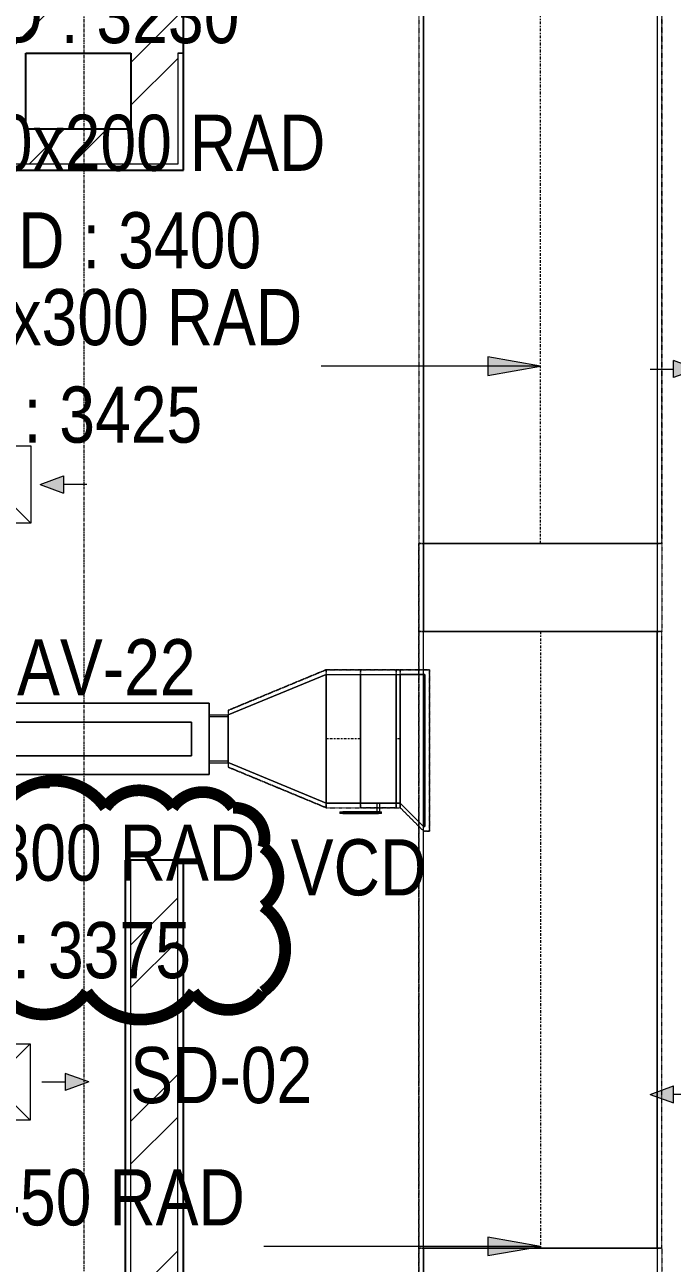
# Model space of a CAD drawing. Header units: inches. Extents: x -83664 to 20107, y -47222 to 19398.
# Drawn here: x -18227 to -15457, y -15362 to -10068 of the extents above; entities that cross this region are included whole.
import ezdxf

# ---------------------------------------------------------------- set-up
doc = ezdxf.new("R2010")
doc.units = ezdxf.units.IN
doc.header["$MEASUREMENT"] = 0
for name, pattern in [('Center', [29.999999, 12, -6, 6, -6]), ('Grid Line', [22.225, 12.7, -3.175, 3.175, -3.175]), ('Hidden 0_50', [1.0584, 0.5292, -0.5292])]:
    doc.linetypes.add(name, pattern=pattern)
for name, color, linetype, lineweight in [('A-DETL-GENF', 7, 'Continuous', 9), ('A-WALL', 7, 'Continuous', 9), ('A-WALL-PATT', 7, 'Continuous', 25), ('G-ANNO-TEXT', 7, 'Continuous', 9), ('M-EQPM', 7, 'Continuous', 18), ('M-HVAC-CDFF', 7, 'Continuous', 9), ('M-HVAC-DUCT-CNTR', 7, 'Center', 9), ('M-HVAC-DUCT-IDEN', 7, 'Continuous', 18), ('S-GRID', 7, 'Continuous', 9)]:
    doc.layers.add(name, color=color, linetype=linetype, lineweight=lineweight)
doc.layers.add('M-HVAC-DUCT', color=7, linetype='Continuous', lineweight=9, true_color=0xffe97f)
doc.styles.add('Arial Narrow_21', font='ARIALN.TTF', dxfattribs={"height": 240})
pattern_1 = [(45, (0, 0), (-377.1708, 377.1708), []), (45, (0, 571.5), (-377.1708, 377.1708), [])]

# ---------------------------------------------------------------- blocks, each defined once
blk = doc.blocks.new('M_Rectangular Tap - Beveled - Standard-8193913-FIRST FLOOR AC CONDITIONING LAYOUT - PART A')
at = {"layer": 'M-HVAC-DUCT', "color": 6, "true_color": 0xff00ff}
for p, q in [((100, 275), (-6.096, 275)), ((-6.096, 275), (100, 275)), ((-6.096, 275), (-6.096, -375)), ((-6.096, -375), (-6.096, 275)), ((100, 275), (100, -275)), ((100, -275), (100, 275)), ((0, -375), (100, -275)), ((0, -375), (100, -275)), ((-6.096, -375), (0, -375)), ((0, -375), (-6.096, -375))]:
    blk.add_line(p, q, dxfattribs=at)
blk = doc.blocks.new('GCE-AT-Return Air Rectangular Diffuser - 230x230-7597546-FIRST FLOOR AC CONDITIONING LAYOUT - PART A')
at = {"layer": 'A-DETL-GENF', "true_color": 0xff00ff}
for points in [[(0, 205), (36.4, 305), (-36.4, 305)], [(-305, -36.4), (-205, 0), (-305, 36.4)], [(305, -36.4), (305, 36.4), (205, 0)], [(36.4, -305), (0, -205), (-36.4, -305)]]:
    blk.add_hatch(color=6, dxfattribs=at).paths.add_polyline_path(points)
at = {"layer": 'A-DETL-GENF', "color": 6, "true_color": 0xff00ff}
for p, q in [((0, 405), (0, 305)), ((0, 205), (-36.4, 305)), ((-36.4, 305), (36.4, 305)), ((0, 205), (36.4, 305)), ((-165, 165), (165, 165)), ((-165, -165), (-165, 165)), ((-165, 165), (165, -165)), ((165, 165), (165, -165)), ((-205, 0), (-305, 36.4)), ((-305, -36.4), (-305, 36.4)), ((205, 0), (305, 36.4)), ((305, 36.4), (305, -36.4)), ((405, 0), (305, 0)), ((-405, 0), (-305, 0)), ((-205, 0), (-305, -36.4)), ((205, 0), (305, -36.4)), ((165, -165), (-165, -165)), ((0, -205), (-36.4, -305)), ((0, -205), (36.4, -305)), ((-36.4, -305), (36.4, -305)), ((0, -405), (0, -305))]:
    blk.add_line(p, q, dxfattribs=at)
blk = doc.blocks.new('CAV - CAV-02-9301371-FIRST FLOOR AC CONDITIONING LAYOUT - PART A')
at = {"layer": 'M-EQPM', "color": 6, "true_color": 0xff00ff}
for p, q in [((500, 152.5), (-500, 152.5)), ((-500, 152.5), (-500, -152.5)), ((-500, -152.5), (-500, 152.5)), ((-500, 152.5), (500, 152.5)), ((500, -152.5), (500, 152.5)), ((500, 152.5), (500, -152.5)), ((-500, 101.5), (-581.8, 101.5)), ((-581.8, 101.5), (-581.8, -101.5)), ((-581.8, 101.5), (-581.8, -101.5)), ((-500, 94.8), (-581.8, 94.8)), ((-581.8, -93.2), (-581.8, 94.8)), ((-581.8, -93.2), (-581.8, 94.8)), ((-500, -101.5), (-500, 101.5)), ((-500, -101.5), (-500, 101.5)), ((-500, 94.8), (-500, -93.2)), ((-500, 94.8), (-500, -93.2)), ((-425, -72.8), (-425, 72.3)), ((-425, 72.3), (425, 72.3)), ((425, 72.3), (-425, 72.3)), ((-425, 72.3), (-425, -72.8)), ((425, 72.3), (425, -72.8)), ((425, -72.8), (425, 72.3)), ((581.8, 101.5), (500, 101.5)), ((500, 101.5), (500, -101.5)), ((500, 101.5), (500, -101.5)), ((581.8, 94.8), (500, 94.8)), ((500, -93.2), (500, 94.8)), ((500, -93.2), (500, 94.8)), ((581.8, -101.5), (581.8, 101.5)), ((581.8, -101.5), (581.8, 101.5)), ((581.8, 94.8), (581.8, -93.2)), ((581.8, 94.8), (581.8, -93.2)), ((-581.8, -93.2), (-500, -93.2)), ((-581.8, -101.5), (-500, -101.5)), ((425, -72.8), (-425, -72.8)), ((-425, -72.8), (425, -72.8)), ((500, -93.2), (581.8, -93.2)), ((500, -101.5), (581.8, -101.5)), ((-500, -152.5), (500, -152.5)), ((500, -152.5), (-500, -152.5)), ((-183.8, -152.5), (-403.8, -152.5)), ((-403.8, -152.5), (-183.8, -152.5)), ((-403.8, -152.5), (-403.8, -207.2)), ((-403.8, -152.5), (-403.8, -207.2)), ((-183.8, -207.2), (-183.8, -152.5)), ((-183.8, -152.5), (-183.8, -207.2)), ((-183.8, -207.2), (-403.8, -207.2)), ((-403.8, -207.2), (-183.8, -207.2))]:
    blk.add_line(p, q, dxfattribs=at)
blk = doc.blocks.new('GCE-AT-Supply Air Rectangular Diffuser - 225x225-V55-FIRST FLOOR AC CONDITIONING LAYOUT - PART A')
at = {"layer": 'A-DETL-GENF', "true_color": 0xff7f00}
for points in [[(36.4, 312.5), (0, 412.5), (-36.4, 312.5)], [(-312.5, 36.4), (-412.5, 0), (-312.5, -36.4)], [(412.5, 0), (312.5, 36.4), (312.5, -36.4), (338.5, -26.9)], [(36.4, -312.5), (-36.4, -312.5), (0, -412.5)]]:
    blk.add_hatch(color=30, dxfattribs=at).paths.add_polyline_path(points)
at = {"layer": 'A-DETL-GENF', "color": 30, "true_color": 0xff7f00}
for p, q in [((0, 412.5), (-36.4, 312.5)), ((0, 412.5), (36.4, 312.5)), ((-36.4, 312.5), (36.4, 312.5)), ((0, 212.5), (0, 312.5)), ((-162.5, -162.5), (162.5, 162.5)), ((-162.5, 162.5), (162.5, -162.5)), ((-162.5, -162.5), (-162.5, 162.5)), ((-162.5, 162.5), (162.5, 162.5)), ((162.5, 162.5), (162.5, -162.5)), ((-412.5, 0), (-312.5, 36.4)), ((-312.5, -36.4), (-312.5, 36.4)), ((212.5, 0), (312.5, 0)), ((312.5, 36.4), (312.5, -36.4)), ((412.5, 0), (312.5, 36.4)), ((-412.5, 0), (-312.5, -36.4)), ((-212.5, 0), (-312.5, 0)), ((412.5, 0), (312.5, -36.4)), ((162.5, -162.5), (-162.5, -162.5)), ((0, -212.5), (0, -312.5)), ((36.4, -312.5), (-36.4, -312.5)), ((0, -412.5), (-36.4, -312.5)), ((0, -412.5), (36.4, -312.5))]:
    blk.add_line(p, q, dxfattribs=at)
blk = doc.blocks.new('GCE-AT-Return Air Rectangular Diffuser - 230x230-V40-FIRST FLOOR AC CONDITIONING LAYOUT - PART A')
at = {"layer": 'A-DETL-GENF', "true_color": 0xff00ff}
for points in [[(0, 205), (36.4, 305), (-36.4, 305)], [(-305, -36.4), (-205, 0), (-305, 36.4)], [(305, -36.4), (305, 36.4), (205, 0)], [(36.4, -305), (0, -205), (-36.4, -305)]]:
    blk.add_hatch(color=6, dxfattribs=at).paths.add_polyline_path(points)
at = {"layer": 'A-DETL-GENF', "color": 6, "true_color": 0xff00ff}
for p, q in [((0, 405), (0, 305)), ((0, 205), (-36.4, 305)), ((-36.4, 305), (36.4, 305)), ((0, 205), (36.4, 305)), ((-165, 165), (165, 165)), ((-165, -165), (-165, 165)), ((-165, 165), (165, -165)), ((165, 165), (165, -165)), ((-205, 0), (-305, 36.4)), ((-305, -36.4), (-305, 36.4)), ((205, 0), (305, 36.4)), ((305, 36.4), (305, -36.4)), ((405, 0), (305, 0)), ((-405, 0), (-305, 0)), ((-205, 0), (-305, -36.4)), ((205, 0), (305, -36.4)), ((165, -165), (-165, -165)), ((0, -205), (-36.4, -305)), ((0, -205), (36.4, -305)), ((-36.4, -305), (36.4, -305)), ((0, -405), (0, -305))]:
    blk.add_line(p, q, dxfattribs=at)
blk = doc.blocks.new('TEMW-ME-DMP-Volume Control Damper - Standard-V140-FIRST FLOOR AC CONDITIONING LAYOUT - PART A')
at = {"layer": 'M-HVAC-DUCT', "color": 6, "true_color": 0xff00ff}
for p, q in [((-165.1, 313.1), (-165.1, 319.45)), ((-152.4, 319.45), (-165.1, 319.45)), ((0, 319.45), (-152.4, 319.45)), ((-152.4, 319.45), (0, 319.45)), ((12.7, 319.45), (0, 319.45)), ((12.7, 319.45), (12.7, 313.1)), ((-165.1, 313.1), (-152.4, 313.1)), ((0, 313.1), (-152.4, 313.1)), ((-152.4, 313.1), (0, 313.1)), ((-76.2, 275), (-76.2, -275)), ((-76.2, -275), (-76.2, 275)), ((76.2, 275), (-76.2, 275)), ((-76.2, 275), (76.2, 275)), ((-76.2, 275), (76.2, 275)), ((-6.35, 275), (-6.35, 313.1)), ((6.35, 313.1), (-6.35, 313.1)), ((6.35, 313.1), (-6.35, 313.1)), ((-6.35, 275), (6.35, 275)), ((-6.35, 275), (6.35, 275)), ((0, 313.1), (12.7, 313.1)), ((6.35, 313.1), (6.35, 275)), ((76.2, 275), (76.2, -275)), ((76.2, -275), (76.2, 275)), ((-76.2, -275), (76.2, -275)), ((-76.2, -275), (76.2, -275)), ((-76.2, -275), (76.2, -275))]:
    blk.add_line(p, q, dxfattribs=at)
blk = doc.blocks.new('M_Rectangular Transition - Length - Standard-9024966-FIRST FLOOR AC CONDITIONING LAYOUT - PART A')
at = {"layer": 'M-HVAC-DUCT', "color": 6, "true_color": 0xff00ff}
for p, q in [((0, 500), (0, -500)), ((0, 500), (375, 500)), ((0, 500), (375, 500)), ((0, -500), (0, 500)), ((375, -500), (375, 500)), ((375, 500), (375, -500)), ((0, -500), (375, -500)), ((375, -500), (0, -500))]:
    blk.add_line(p, q, dxfattribs=at)
blk = doc.blocks.new('M_Rectangular Transition - Length - Standard-9024963-FIRST FLOOR AC CONDITIONING LAYOUT - PART A')
at = {"layer": 'M-HVAC-DUCT', "color": 6, "true_color": 0xff00ff}
for p, q in [((0, 500), (0, -500)), ((0, 500), (375, 500)), ((0, 500), (375, 500)), ((0, -500), (0, 500)), ((375, -500), (375, 500)), ((375, 500), (375, -500)), ((0, -500), (375, -500)), ((375, -500), (0, -500))]:
    blk.add_line(p, q, dxfattribs=at)
blk = doc.blocks.new('M_Rectangular to Round Transition - Angle - 45 Degree-9301374-FIRST FLOOR AC CONDITIONING LAYOUT - PART A')
at = {"layer": 'M-HVAC-DUCT', "color": 6, "true_color": 0xff00ff}
for p, q in [((0, 275), (418.9, 101.5)), ((418.9, 101.5), (0, 275)), ((0, 275), (0, -275)), ((0, -275), (0, 275)), ((418.9, 0), (418.9, 101.5)), ((418.9, 0), (418.9, 101.5)), ((418.9, -101.5), (418.9, 0)), ((418.9, -101.5), (418.9, 0)), ((0, -275), (418.9, -101.5)), ((418.9, -101.5), (0, -275))]:
    blk.add_line(p, q, dxfattribs=at)
blk = doc.blocks.new('TEMW-SMBZ-HO-BM-HVAC-00002_rvt-1-FIRST FLOOR AC CONDITIONING LAYOUT - PART A')
at = {"layer": 'M-HVAC-DUCT', "color": 6, "linetype": 'Hidden 0_50', "true_color": 0xff00ff}
for p, q in [((134915.8, 89531.7), (134915.8, 86086.1)), ((134915.8, 89531.7), (134915.8, 86086.1)), ((135955.8, 86086.1), (135955.8, 89531.7)), ((135955.8, 89531.7), (135955.8, 86086.1)), ((135955.8, 86086.1), (134915.8, 86086.1)), ((134915.8, 86086.1), (135955.8, 86086.1)), ((134915.8, 86086.1), (134915.8, 85711.1)), ((134915.8, 85711.1), (134915.8, 86086.1)), ((135955.8, 86086.1), (134915.8, 86086.1)), ((134915.8, 86086.1), (135955.8, 86086.1)), ((135955.8, 86086.1), (135955.8, 85711.1)), ((135955.8, 86086.1), (135955.8, 85711.1)), ((134915.8, 85711.1), (135955.8, 85711.1)), ((135955.8, 85711.1), (134915.8, 85711.1)), ((134915.8, 85711.1), (134915.8, 83075)), ((134915.8, 83075), (134915.8, 85711.1)), ((134915.8, 85711.1), (135955.8, 85711.1)), ((135955.8, 85711.1), (134915.8, 85711.1)), ((135955.8, 83075), (135955.8, 85711.1)), ((135955.8, 83075), (135955.8, 85711.1)), ((134519.5, 85547), (134100.6, 85373.5)), ((134100.6, 85373.5), (134519.5, 85547)), ((134519.5, 85547), (134519.5, 84957)), ((134519.5, 84957), (134519.5, 85547)), ((134666.6, 85547), (134519.5, 85547)), ((134519.5, 85547), (134666.6, 85547)), ((134519.5, 85547), (134519.5, 84957)), ((134519.5, 84957), (134519.5, 85547)), ((134819, 85547), (134666.6, 85547)), ((134666.6, 85547), (134666.6, 84957)), ((134666.6, 84957), (134666.6, 85547)), ((134666.6, 85547), (134819, 85547)), ((134666.6, 85547), (134666.6, 84957)), ((134666.6, 84957), (134666.6, 85547)), ((134819, 85547), (134819, 84957)), ((134819, 84957), (134819, 85547)), ((134835.8, 85547), (134819, 85547)), ((134819, 85547), (134835.8, 85547)), ((134819, 84957), (134819, 85547)), ((134819, 85547), (134819, 84957)), ((134835.8, 85547), (134961.9, 85547)), ((134835.8, 84957), (134835.8, 85547)), ((134835.8, 85547), (134835.8, 84957)), ((134961.9, 85547), (134835.8, 85547)), ((134835.8, 85547), (134835.8, 84957)), ((134835.8, 84957), (134835.8, 85547)), ((134961.9, 85547), (134961.9, 84857)), ((134961.9, 84857), (134961.9, 85547)), ((134100.6, 85373.5), (134100.6, 85252)), ((134100.6, 85373.5), (134100.6, 85252)), ((134100.6, 85252), (134100.6, 85130.5)), ((134100.6, 85252), (134100.6, 85130.5)), ((134519.5, 84957), (134100.6, 85130.5)), ((134100.6, 85130.5), (134519.5, 84957)), ((134519.5, 84957), (134666.6, 84957)), ((134519.5, 84957), (134666.6, 84957)), ((134666.6, 84957), (134819, 84957)), ((134819, 84957), (134666.6, 84957)), ((134819, 84957), (134835.8, 84957)), ((134819, 84957), (134835.8, 84957)), ((134935.8, 84857), (134835.8, 84957)), ((134835.8, 84957), (134935.8, 84857)), ((134961.9, 84857), (134935.8, 84857)), ((134935.8, 84857), (134961.9, 84857)), ((134915.8, 83075), (135955.8, 83075)), ((135955.8, 83075), (134915.8, 83075)), ((134915.8, 83075), (134915.8, 82700)), ((134915.8, 82700), (134915.8, 83075)), ((135955.8, 83075), (134915.8, 83075)), ((134915.8, 83075), (135955.8, 83075)), ((135955.8, 83075), (135955.8, 82700)), ((135955.8, 83075), (135955.8, 82700))]:
    blk.add_line(p, q, dxfattribs=at)
at = {"layer": 'M-HVAC-DUCT', "color": 6, "true_color": 0xff00ff}
for p, q in [((134935.8, 86086.1), (134935.8, 89531.7)), ((134935.8, 89531.7), (134935.8, 86086.1)), ((135935.8, 89531.7), (135935.8, 86086.1)), ((135935.8, 89531.7), (135935.8, 86086.1)), ((134935.8, 86086.1), (135935.8, 86086.1)), ((135935.8, 86086.1), (134935.8, 86086.1)), ((135935.8, 85711.1), (134935.8, 85711.1)), ((134935.8, 85711.1), (135935.8, 85711.1)), ((134935.8, 83075), (134935.8, 85711.1)), ((134935.8, 83075), (134935.8, 85711.1)), ((135935.8, 85711.1), (135935.8, 83075)), ((135935.8, 83075), (135935.8, 85711.1)), ((134519.5, 84977), (134519.5, 85527)), ((134519.5, 85527), (134519.5, 84977)), ((134519.5, 85527), (134666.6, 85527)), ((134519.5, 85527), (134666.6, 85527)), ((134666.6, 84977), (134666.6, 85527)), ((134666.6, 85527), (134666.6, 84977)), ((134819, 84977), (134819, 85527)), ((134819, 85527), (134819, 84977)), ((134819, 85527), (134835.8, 85527)), ((134819, 85527), (134835.8, 85527)), ((134835.8, 84977), (134835.8, 85527)), ((134835.8, 85527), (134835.8, 84977)), ((134935.8, 85527), (134935.8, 84877)), ((134935.8, 85527), (134941.9, 85527)), ((134941.9, 85527), (134935.8, 85527)), ((134935.8, 84877), (134935.8, 85527)), ((134941.9, 85527), (134941.9, 84877)), ((134941.9, 84877), (134941.9, 85527)), ((134666.6, 84977), (134519.5, 84977)), ((134519.5, 84977), (134666.6, 84977)), ((134835.8, 84977), (134819, 84977)), ((134819, 84977), (134835.8, 84977)), ((134941.9, 84877), (134935.8, 84877)), ((134935.8, 84877), (134941.9, 84877)), ((135935.8, 83075), (134935.8, 83075)), ((134935.8, 83075), (135935.8, 83075))]:
    blk.add_line(p, q, dxfattribs=at)
at = {"layer": 'M-HVAC-DUCT-CNTR', "color": 6, "true_color": 0xff00ff}
for p, q in [((135435.8, 86086.1), (135435.8, 89531.7)), ((135435.8, 85711.1), (135435.8, 83075)), ((134666.6, 85252), (134519.5, 85252)), ((134835.8, 85252), (134819, 85252))]:
    blk.add_line(p, q, dxfattribs=at)
at = {"layer": 'M-EQPM', "color": 6, "linetype": 'Hidden 0_50', "lineweight": 9, "true_color": 0xff00ff}
blk.add_blockref('CAV - CAV-02-9301371-FIRST FLOOR AC CONDITIONING LAYOUT - PART A', (133518.8, 85251.2), dxfattribs=at)
at = {"layer": 'M-HVAC-CDFF', "color": 6, "linetype": 'Hidden 0_50', "lineweight": 9, "true_color": 0xff00ff}
for name, p in [('GCE-AT-Return Air Rectangular Diffuser - 230x230-V40-FIRST FLOOR AC CONDITIONING LAYOUT - PART A', (136310.2, 86831.9)), ('GCE-AT-Return Air Rectangular Diffuser - 230x230-7597546-FIRST FLOOR AC CONDITIONING LAYOUT - PART A', (133090.6, 86338.8)), ('GCE-AT-Supply Air Rectangular Diffuser - 225x225-V55-FIRST FLOOR AC CONDITIONING LAYOUT - PART A', (133091, 83784.7)), ('GCE-AT-Supply Air Rectangular Diffuser - 225x225-V55-FIRST FLOOR AC CONDITIONING LAYOUT - PART A', (136317.7, 83731.4))]:
    blk.add_blockref(name, p, dxfattribs=at)
at = {"layer": 'M-HVAC-DUCT', "color": 6, "linetype": 'Hidden 0_50', "lineweight": 9, "true_color": 0xff00ff}
for name, p, rotation in [('M_Rectangular Transition - Length - Standard-9024963-FIRST FLOOR AC CONDITIONING LAYOUT - PART A', (135435.8, 86086.1), 269.9999978506085), ('M_Rectangular to Round Transition - Angle - 45 Degree-9301374-FIRST FLOOR AC CONDITIONING LAYOUT - PART A', (134519.5, 85252), 180), ('M_Rectangular Transition - Length - Standard-9024966-FIRST FLOOR AC CONDITIONING LAYOUT - PART A', (135435.8, 83075), 270)]:
    blk.add_blockref(name, p, dxfattribs=dict(at, rotation=rotation))
at = {"layer": 'M-HVAC-DUCT', "color": 6, "linetype": 'Hidden 0_50', "lineweight": 9, "true_color": 0xff00ff, "extrusion": (0, 0, -1), "rotation": 180}
blk.add_blockref('TEMW-ME-DMP-Volume Control Damper - Standard-V140-FIRST FLOOR AC CONDITIONING LAYOUT - PART A', (-134742.8, 85252), dxfattribs=at)
at = {"layer": 'M-HVAC-DUCT', "color": 6, "linetype": 'Hidden 0_50', "lineweight": 9, "true_color": 0xff00ff, "extrusion": (0, 0, -1)}
blk.add_blockref('M_Rectangular Tap - Beveled - Standard-8193913-FIRST FLOOR AC CONDITIONING LAYOUT - PART A', (-134935.8, 85252), dxfattribs=at)
blk = doc.blocks.new('TEMW-SMBZ-HO-BM-HVAC-00002_rvt-2-FIRST FLOOR AC CONDITIONING LAYOUT - PART A')
at = {"layer": 'M-HVAC-DUCT', "color": 6, "linetype": 'Hidden 0_50', "true_color": 0xff00ff}
for p, q in [((134915.8, 89531.7), (134915.8, 86086.1)), ((134915.8, 89531.7), (134915.8, 86086.1)), ((135955.8, 86086.1), (135955.8, 89531.7)), ((135955.8, 89531.7), (135955.8, 86086.1)), ((135955.8, 86086.1), (134915.8, 86086.1)), ((134915.8, 86086.1), (135955.8, 86086.1)), ((134915.8, 86086.1), (134915.8, 85711.1)), ((134915.8, 85711.1), (134915.8, 86086.1)), ((135955.8, 86086.1), (134915.8, 86086.1)), ((134915.8, 86086.1), (135955.8, 86086.1)), ((135955.8, 86086.1), (135955.8, 85711.1)), ((135955.8, 86086.1), (135955.8, 85711.1)), ((134915.8, 85711.1), (135955.8, 85711.1)), ((135955.8, 85711.1), (134915.8, 85711.1)), ((134915.8, 85711.1), (134915.8, 83075)), ((134915.8, 83075), (134915.8, 85711.1)), ((134915.8, 85711.1), (135955.8, 85711.1)), ((135955.8, 85711.1), (134915.8, 85711.1)), ((135955.8, 83075), (135955.8, 85711.1)), ((135955.8, 83075), (135955.8, 85711.1)), ((134519.5, 85547), (134100.6, 85373.5)), ((134100.6, 85373.5), (134519.5, 85547)), ((134519.5, 85547), (134519.5, 84957)), ((134519.5, 84957), (134519.5, 85547)), ((134666.6, 85547), (134519.5, 85547)), ((134519.5, 85547), (134666.6, 85547)), ((134519.5, 85547), (134519.5, 84957)), ((134519.5, 84957), (134519.5, 85547)), ((134819, 85547), (134666.6, 85547)), ((134666.6, 85547), (134666.6, 84957)), ((134666.6, 84957), (134666.6, 85547)), ((134666.6, 85547), (134819, 85547)), ((134666.6, 85547), (134666.6, 84957)), ((134666.6, 84957), (134666.6, 85547)), ((134819, 85547), (134819, 84957)), ((134819, 84957), (134819, 85547)), ((134835.8, 85547), (134819, 85547)), ((134819, 85547), (134835.8, 85547)), ((134819, 84957), (134819, 85547)), ((134819, 85547), (134819, 84957)), ((134835.8, 85547), (134961.9, 85547)), ((134835.8, 84957), (134835.8, 85547)), ((134835.8, 85547), (134835.8, 84957)), ((134961.9, 85547), (134835.8, 85547)), ((134835.8, 85547), (134835.8, 84957)), ((134835.8, 84957), (134835.8, 85547)), ((134961.9, 85547), (134961.9, 84857)), ((134961.9, 84857), (134961.9, 85547)), ((134100.6, 85373.5), (134100.6, 85252)), ((134100.6, 85373.5), (134100.6, 85252)), ((134100.6, 85252), (134100.6, 85130.5)), ((134100.6, 85252), (134100.6, 85130.5)), ((134519.5, 84957), (134100.6, 85130.5)), ((134100.6, 85130.5), (134519.5, 84957)), ((134519.5, 84957), (134666.6, 84957)), ((134519.5, 84957), (134666.6, 84957)), ((134666.6, 84957), (134819, 84957)), ((134819, 84957), (134666.6, 84957)), ((134819, 84957), (134835.8, 84957)), ((134819, 84957), (134835.8, 84957)), ((134935.8, 84857), (134835.8, 84957)), ((134835.8, 84957), (134935.8, 84857)), ((134961.9, 84857), (134935.8, 84857)), ((134935.8, 84857), (134961.9, 84857)), ((134915.8, 83075), (135955.8, 83075)), ((135955.8, 83075), (134915.8, 83075)), ((134915.8, 83075), (134915.8, 82700)), ((134915.8, 82700), (134915.8, 83075)), ((135955.8, 83075), (134915.8, 83075)), ((134915.8, 83075), (135955.8, 83075)), ((135955.8, 83075), (135955.8, 82700)), ((135955.8, 83075), (135955.8, 82700))]:
    blk.add_line(p, q, dxfattribs=at)
at = {"layer": 'M-HVAC-DUCT', "color": 6, "true_color": 0xff00ff}
for p, q in [((134935.8, 86086.1), (134935.8, 89531.7)), ((134935.8, 89531.7), (134935.8, 86086.1)), ((135935.8, 89531.7), (135935.8, 86086.1)), ((135935.8, 89531.7), (135935.8, 86086.1)), ((134935.8, 86086.1), (135935.8, 86086.1)), ((135935.8, 86086.1), (134935.8, 86086.1)), ((135935.8, 85711.1), (134935.8, 85711.1)), ((134935.8, 85711.1), (135935.8, 85711.1)), ((134935.8, 83075), (134935.8, 85711.1)), ((134935.8, 83075), (134935.8, 85711.1)), ((135935.8, 85711.1), (135935.8, 83075)), ((135935.8, 83075), (135935.8, 85711.1)), ((134519.5, 84977), (134519.5, 85527)), ((134519.5, 85527), (134519.5, 84977)), ((134519.5, 85527), (134666.6, 85527)), ((134519.5, 85527), (134666.6, 85527)), ((134666.6, 84977), (134666.6, 85527)), ((134666.6, 85527), (134666.6, 84977)), ((134819, 84977), (134819, 85527)), ((134819, 85527), (134819, 84977)), ((134819, 85527), (134835.8, 85527)), ((134819, 85527), (134835.8, 85527)), ((134835.8, 84977), (134835.8, 85527)), ((134835.8, 85527), (134835.8, 84977)), ((134935.8, 85527), (134935.8, 84877)), ((134935.8, 85527), (134941.9, 85527)), ((134941.9, 85527), (134935.8, 85527)), ((134935.8, 84877), (134935.8, 85527)), ((134941.9, 85527), (134941.9, 84877)), ((134941.9, 84877), (134941.9, 85527)), ((134666.6, 84977), (134519.5, 84977)), ((134519.5, 84977), (134666.6, 84977)), ((134835.8, 84977), (134819, 84977)), ((134819, 84977), (134835.8, 84977)), ((134941.9, 84877), (134935.8, 84877)), ((134935.8, 84877), (134941.9, 84877)), ((135935.8, 83075), (134935.8, 83075)), ((134935.8, 83075), (135935.8, 83075))]:
    blk.add_line(p, q, dxfattribs=at)
at = {"layer": 'M-HVAC-DUCT-CNTR', "color": 6, "true_color": 0xff00ff}
for p, q in [((135435.8, 86086.1), (135435.8, 89531.7)), ((135435.8, 85711.1), (135435.8, 83075)), ((134666.6, 85252), (134519.5, 85252)), ((134835.8, 85252), (134819, 85252))]:
    blk.add_line(p, q, dxfattribs=at)
at = {"layer": 'M-EQPM', "color": 6, "linetype": 'Hidden 0_50', "lineweight": 9, "true_color": 0xff00ff}
blk.add_blockref('CAV - CAV-02-9301371-FIRST FLOOR AC CONDITIONING LAYOUT - PART A', (133518.8, 85251.2), dxfattribs=at)
at = {"layer": 'M-HVAC-CDFF', "color": 6, "linetype": 'Hidden 0_50', "lineweight": 9, "true_color": 0xff00ff}
for name, p in [('GCE-AT-Return Air Rectangular Diffuser - 230x230-V40-FIRST FLOOR AC CONDITIONING LAYOUT - PART A', (136310.2, 86831.9)), ('GCE-AT-Return Air Rectangular Diffuser - 230x230-7597546-FIRST FLOOR AC CONDITIONING LAYOUT - PART A', (133090.6, 86338.8)), ('GCE-AT-Supply Air Rectangular Diffuser - 225x225-V55-FIRST FLOOR AC CONDITIONING LAYOUT - PART A', (133091, 83784.7)), ('GCE-AT-Supply Air Rectangular Diffuser - 225x225-V55-FIRST FLOOR AC CONDITIONING LAYOUT - PART A', (136317.7, 83731.4))]:
    blk.add_blockref(name, p, dxfattribs=at)
at = {"layer": 'M-HVAC-DUCT', "color": 6, "linetype": 'Hidden 0_50', "lineweight": 9, "true_color": 0xff00ff}
for name, p, rotation in [('M_Rectangular Transition - Length - Standard-9024963-FIRST FLOOR AC CONDITIONING LAYOUT - PART A', (135435.8, 86086.1), 269.9999978506085), ('M_Rectangular to Round Transition - Angle - 45 Degree-9301374-FIRST FLOOR AC CONDITIONING LAYOUT - PART A', (134519.5, 85252), 180), ('M_Rectangular Transition - Length - Standard-9024966-FIRST FLOOR AC CONDITIONING LAYOUT - PART A', (135435.8, 83075), 270)]:
    blk.add_blockref(name, p, dxfattribs=dict(at, rotation=rotation))
at = {"layer": 'M-HVAC-DUCT', "color": 6, "linetype": 'Hidden 0_50', "lineweight": 9, "true_color": 0xff00ff, "extrusion": (0, 0, -1), "rotation": 180}
blk.add_blockref('TEMW-ME-DMP-Volume Control Damper - Standard-V140-FIRST FLOOR AC CONDITIONING LAYOUT - PART A', (-134742.8, 85252), dxfattribs=at)
at = {"layer": 'M-HVAC-DUCT', "color": 6, "linetype": 'Hidden 0_50', "lineweight": 9, "true_color": 0xff00ff, "extrusion": (0, 0, -1)}
blk.add_blockref('M_Rectangular Tap - Beveled - Standard-8193913-FIRST FLOOR AC CONDITIONING LAYOUT - PART A', (-134935.8, 85252), dxfattribs=at)
blk = doc.blocks.new('SMBZ_Hospital Arch Model_2026_01_29_rvt-1-FIRST FLOOR AC CONDITIONING LAYOUT - PART A')
at = {"layer": 'A-WALL-PATT', "lineweight": 9, "true_color": 0xbbbbbb}
h = blk.add_hatch(dxfattribs=at)
h.set_pattern_fill('FP_12', color=9, style=0, pattern_type=2)
h.set_pattern_definition(pattern_1)
h.paths.add_polyline_path([(133234.4, 88182.7), (133909.4, 88182.7), (133909.4, 89032.7), (133059.4, 89032.7), (133059.4, 88182.7), (133084.4, 88182.7)])
h = blk.add_hatch(dxfattribs=at)
h.set_pattern_fill('FP_12', color=9, style=0, pattern_type=2)
h.set_pattern_definition(pattern_1)
h.paths.add_polyline_path([(133234.4, 87707.7), (133234.4, 88182.7), (133084.4, 88182.7), (133084.4, 87707.7)])
h = blk.add_hatch(dxfattribs=at)
h.set_pattern_fill('FP_12', color=9, style=0, pattern_type=2)
h.set_pattern_definition(pattern_1)
h.paths.add_polyline_path([(133884.4, 87857.7), (133884.4, 88182.7), (133684.4, 88182.7), (133684.4, 87857.7)])
h = blk.add_hatch(dxfattribs=at)
h.set_pattern_fill('FP_12', color=9, style=0, pattern_type=2)
h.set_pattern_definition(pattern_1)
h.paths.add_polyline_path([(133234.4, 87707.7), (133884.4, 87707.7), (133884.4, 87857.7), (133234.4, 87857.7), (133234.4, 87719.4)])
h = blk.add_hatch(dxfattribs=at)
h.set_pattern_fill('FP_13', color=9, style=0, pattern_type=2)
h.set_pattern_definition([(0, (0, 0), (1219.2, 304.8), [50.292, -864.108, 50.292, -864.108, -4876.8]), (0, (0, 0), (1219.2, 304.8), [-1828.8, 50.292, -1778.508, 50.292, -864.108, -2133.6]), (0, (0, 0), (1219.2, 304.8), [-4572, 50.292, -559.308, 50.292, -1473.708]), (120, (457.2, 152.4), (-873.56454, 903.4582), [50.292, -864.108, 50.292, -864.108, -4876.8]), (120, (457.2, 152.4), (-873.56454, 903.4582), [-1828.8, 50.292, -1778.508, 50.292, -864.108, -2133.6]), (120, (457.2, 152.4), (-873.56454, 903.4582), [-4572, 50.292, -559.308, 50.292, -1473.708]), (240, (609.6, 762), (-345.63546, -1208.2582), [50.292, -864.108, 50.292, -864.108, -4876.8]), (240, (609.6, 762), (-345.63546, -1208.2582), [-1828.8, 50.292, -1778.508, 50.292, -864.108, -2133.6]), (240, (609.6, 762), (-345.63546, -1208.2582), [-4572, 50.292, -559.308, 50.292, -1473.708])])
h.paths.add_polyline_path([(133084.4, 87682.7), (133909.4, 87682.7), (133909.4, 87707.7), (133084.4, 87707.7)])
h = blk.add_hatch(dxfattribs=at)
h.set_pattern_fill('FP_12', color=9, style=0, pattern_type=2)
h.set_pattern_definition(pattern_1)
h.paths.add_polyline_path([(133884.4, 82057.7), (133884.4, 84732.7), (133684.4, 84732.7), (133684.4, 82057.7)])
at = {"layer": 'A-WALL', "color": 9, "lineweight": 25, "true_color": 0xbbbbbb}
for p, q in [((133909.4, 88182.7), (133909.4, 89032.7)), ((133234.4, 88182.7), (133684.4, 88182.7)), ((133234.4, 87857.7), (133234.4, 88182.7)), ((133684.4, 88182.7), (133684.4, 87857.7)), ((133909.4, 87857.7), (133909.4, 88182.7)), ((133684.4, 87857.7), (133234.4, 87857.7)), ((133909.4, 87707.7), (133909.4, 87857.7)), ((133084.4, 87682.7), (133234.4, 87682.7)), ((133234.4, 87682.7), (133909.4, 87682.7)), ((133909.4, 87682.7), (133909.4, 87707.7)), ((133659.4, 84732.7), (133659.4, 82082.7)), ((133909.4, 84732.7), (133659.4, 84732.7)), ((133909.4, 82082.7), (133909.4, 84732.7))]:
    blk.add_line(p, q, dxfattribs=at)
at = {"layer": 'A-WALL', "color": 9, "true_color": 0xbbbbbb}
for p, q in [((133909.4, 89032.7), (133909.4, 88182.7)), ((133684.4, 88182.7), (133234.4, 88182.7)), ((133234.4, 87857.7), (133234.4, 88182.7)), ((133684.4, 88182.7), (133684.4, 87857.7)), ((133884.4, 88182.7), (133909.4, 88182.7)), ((133909.4, 88182.7), (133884.4, 88182.7)), ((133884.4, 88182.7), (133884.4, 87857.7)), ((133909.4, 87857.7), (133909.4, 88182.7)), ((133684.4, 87857.7), (133234.4, 87857.7)), ((133884.4, 87857.7), (133884.4, 87707.7)), ((133909.4, 87857.7), (133909.4, 87682.7)), ((133234.4, 87682.7), (133059.4, 87682.7)), ((133234.4, 87707.7), (133084.4, 87707.7)), ((133884.4, 87707.7), (133234.4, 87707.7)), ((133234.4, 87682.7), (133909.4, 87682.7)), ((133659.4, 84732.7), (133659.4, 82082.7)), ((133659.4, 84732.7), (133909.4, 84732.7)), ((133684.4, 82082.7), (133684.4, 84732.7)), ((133884.4, 82082.7), (133884.4, 84732.7)), ((133909.4, 82082.7), (133909.4, 84732.7))]:
    blk.add_line(p, q, dxfattribs=at)

msp = doc.modelspace()

# ---------------------------------------------------------------- hatches: boundary and pattern name
at = {"layer": 'M-HVAC-DUCT-IDEN', "lineweight": 9}
for points in [[(-16020.9, -11527.4), (-16245.9, -11487.7), (-16245.9, -11567.1)], [(-16020.9, -15290.1), (-16245.9, -15250.4), (-16245.9, -15329.8)]]:
    msp.add_hatch(color=256, dxfattribs=at).paths.add_polyline_path(points)

# ---------------------------------------------------------------- linework, layer by layer
at = {"color": 3, "const_width": 50}
msp.add_lwpolyline([(-19048.7, -13415.2, 0.520567), (-19048.7, -13844.3, 0.520567), (-19036.8, -14202.3, 0.520567), (-18794, -14202.3, 0.520567), (-18332.4, -14202.3, 0.520567), (-17960.6, -14202.3, 0.520567), (-17504.5, -14202.3, 0.520567), (-17208.4, -14202.3, 0.520567), (-17207.1, -13835.9, 0.520567), (-17207.1, -13584, 0.520567), (-17336.2, -13415.2, 0.520567), (-17594.2, -13415.2, 0.520567), (-17881.4, -13415.2, 0.520567), (-18324.3, -13415.2, 0.520567), (-18703.2, -13415.2, 0.520567)], format="xyb", close=True, dxfattribs=at)
at = {"layer": 'M-HVAC-DUCT-IDEN', "lineweight": 9}
for p, q in [((-16020.9, -11527.4), (-16245.9, -11487.7)), ((-16245.9, -11487.7), (-16245.9, -11567.1)), ((-16020.9, -11527.4), (-16958.5, -11527.4)), ((-16245.9, -11567.1), (-16020.9, -11527.4)), ((-16612.4, -15290.1), (-17203.8, -15290.1)), ((-16020.9, -15290.1), (-16612.4, -15290.1)), ((-16020.9, -15290.1), (-16245.9, -15250.4)), ((-16245.9, -15250.4), (-16245.9, -15329.8)), ((-16245.9, -15329.8), (-16020.9, -15290.1))]:
    msp.add_line(p, q, dxfattribs=at)
at = {"layer": 'S-GRID', "color": 254, "linetype": 'Grid Line', "true_color": 0xdcdcdc}
msp.add_line((-17972.3, -44103.7), (-17972.3, 15149.1), dxfattribs=at)

# ---------------------------------------------------------------- block references
at = {"lineweight": 5}
for name in ['SMBZ_Hospital Arch Model_2026_01_29_rvt-1-FIRST FLOOR AC CONDITIONING LAYOUT - PART A', 'TEMW-SMBZ-HO-BM-HVAC-00002_rvt-1-FIRST FLOOR AC CONDITIONING LAYOUT - PART A', 'TEMW-SMBZ-HO-BM-HVAC-00002_rvt-2-FIRST FLOOR AC CONDITIONING LAYOUT - PART A']:
    msp.add_blockref(name, (-151456.7, -98372.2), dxfattribs=at)

# ---------------------------------------------------------------- texts
at = {"layer": 'G-ANNO-TEXT', "char_height": 240, "attachment_point": 1, "style": 'Arial Narrow_21'}
for s, insert, width in [('CAV-22', (-18458, -12694.8), 1214.557), ('VCD', (-17089.2, -13549.8), 733.544), ('SD-02', (-17775.6, -14437.9), 986.076)]:
    msp.add_mtext(s, dxfattribs=dict(at, insert=insert, width=width))
at = {"layer": 'M-HVAC-DUCT-IDEN', "lineweight": 9, "char_height": 240, "attachment_point": 1, "style": 'Arial Narrow_21'}
for s, insert, width in [('BOD : 3230', (-18745, -9906.8), 1803.797), ('250x200 RAD', (-18652.1, -10452.7), 2152.531), ('BOD : 3400', (-18652.1, -10869.4), 1803.797), ('1000x300 RAD', (-18904, -11197.8), 2344.936), ('BOD : 3425', (-18904, -11614.5), 1803.797), ('550x300 RAD', (-18952.4, -13487.2), 2152.531), ('BOD : 3375', (-18952.4, -13903.9), 1803.797), ('1000x450 RAD', (-19149.3, -14960.5), 2344.936)]:
    msp.add_mtext(s, dxfattribs=dict(at, insert=insert, width=width))

doc.saveas('drawing.dxf')
